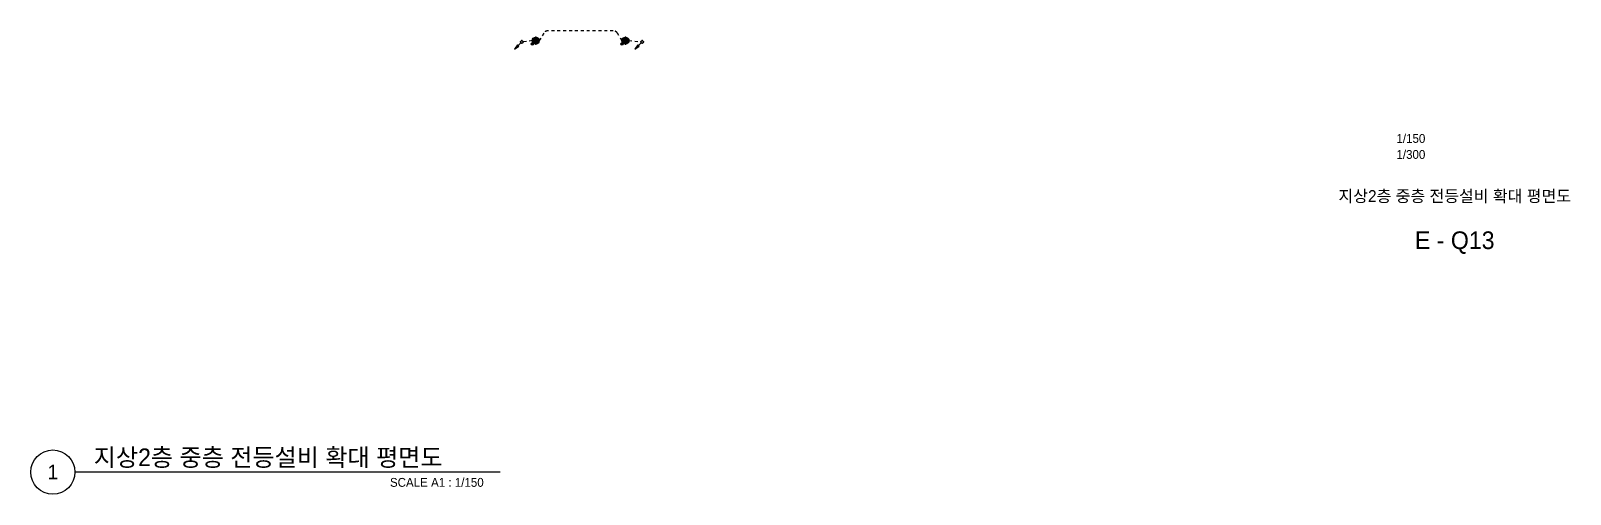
# Model space of a CAD drawing. Header units: millimetres. Extents: x 86947 to 500447, y -530175 to 1059536.
# Drawn here: x 296364 to 374809, y 4425 to 28000 of the extents above; entities that cross this region are included whole.
import ezdxf
from ezdxf.enums import TextEntityAlignment as Align

# ---------------------------------------------------------------- set-up
doc = ezdxf.new("R2010")
doc.units = ezdxf.units.MM
doc.header["$LTSCALE"] = 150
doc.linetypes.add('D1', pattern=[3, 1, -1, 1])
for name, color, linetype in [('------03 Lighting Fixture', 3, 'Continuous'), ('-----20 General Symbol', 3, 'Continuous'), ('-----23 Concealed or Exposed Wire', 4, 'D1'), ('-----41 Drawing Title', 2, 'Continuous'), ('-----42 Drawing Number', 2, 'Continuous'), ('-----43 Drawing Scale', 3, 'Continuous')]:
    doc.layers.add(name, color=color, linetype=linetype)
doc.styles.add('ELEC', font='')
doc.styles.get('ELEC').set_extended_font_data('Dotum')

# ---------------------------------------------------------------- blocks, each defined once
blk = doc.blocks.new('D01')
at = {"linetype": 'Continuous'}
blk.add_circle((0, 0), 150, dxfattribs=at)
for p in [(-150, 0), (0, 150), (150, 0), (0, -150)]:
    blk.add_point(p)
blk = doc.blocks.new('E05')
blk.add_hatch(color=256).paths.add_polyline_path([(106, 106), (106, 106, 0.668179), (-150, 0, 1), (150, 0, 0.198912)])
h = blk.add_hatch(color=256)
edge = h.paths.add_edge_path()
edge.add_arc((141, 141), 50, 0, 360)
blk.add_circle((141, 141), 50)
blk.add_blockref('D01', (0, 0))
blk = doc.blocks.new('O01')
blk.add_hatch(color=256).paths.add_polyline_path([(-149, -218), (-218, -149), (-368, -368)])
blk.add_line((-46, -46), (-184, -184))
blk.add_lwpolyline([(-368, -368), (-149, -218), (-218, -149), (-368, -368)])
blk.add_circle((0, 0), 65)
for p in [(-65, 0), (-65, 0), (0, 65), (0, 65), (65, 0), (65, 0), (0, -65), (0, -65)]:
    blk.add_point(p)

msp = doc.modelspace()

# ---------------------------------------------------------------- linework, layer by layer
at = {"layer": '-----23 Concealed or Exposed Wire', "elevation": 0}
for points in [[(321915, 27500), (321450, 27435)], [(326845, 27500), (327450, 27435)]]:
    msp.add_lwpolyline(points, dxfattribs=at)
msp.add_lwpolyline([(326485, 27500), (326258, 27879, 0.263447), (326043, 28000), (322717, 28000, 0.263447), (322502, 27879), (322275, 27500)], format="xyb", dxfattribs=at)
at = {"layer": '-----41 Drawing Title', "color": 7}
msp.add_line((320286, 5550), (298614, 5550), dxfattribs=at)
msp.add_circle((297489, 5550), 1125, dxfattribs=at)

# ---------------------------------------------------------------- block references
at = {"layer": '------03 Lighting Fixture', "xscale": 1.2, "yscale": 1.2, "zscale": 1.2, "rotation": 180}
for p in [(322095, 27500), (326665, 27500)]:
    msp.add_blockref('E05', p, dxfattribs=at)
at = {"layer": '-----20 General Symbol'}
for p in [(321385, 27435), (327515, 27435)]:
    msp.add_blockref('O01', p, dxfattribs=at)

# ---------------------------------------------------------------- texts
at = {"layer": '-----41 Drawing Title', "style": 'ELEC'}
msp.add_text('지상2층 중층 전등설비 확대 평면도', height=600, dxfattribs=at).set_placement((368925, 19595), align=Align.MIDDLE_CENTER)
at = {"layer": '-----41 Drawing Title', "color": 2, "style": 'ELEC'}
msp.add_text('지상2층 중층 전등설비 확대 평면도', height=900, dxfattribs=at).set_placement((299573, 5850))
at = {"layer": '-----41 Drawing Title', "color": 7, "style": 'ELEC'}
msp.add_text('1', height=750, dxfattribs=at).set_placement((297489, 5550), align=Align.MIDDLE)
at = {"layer": '-----41 Drawing Title', "style": 'ELEC'}
msp.add_text('SCALE A1 : 1/150', height=450, dxfattribs=at).set_placement((319444, 4800), align=Align.RIGHT)
at = {"layer": '-----42 Drawing Number', "style": 'ELEC'}
msp.add_text('E - Q13', height=900, dxfattribs=at).set_placement((368925, 17345), align=Align.MIDDLE_CENTER)
at = {"layer": '-----43 Drawing Scale', "style": 'ELEC'}
for s, p in [('1/150', (366690, 22525)), ('1/300', (366690, 21710))]:
    msp.add_text(s, height=450, dxfattribs=at).set_placement(p, align=Align.MIDDLE_CENTER)

doc.saveas('drawing.dxf')
